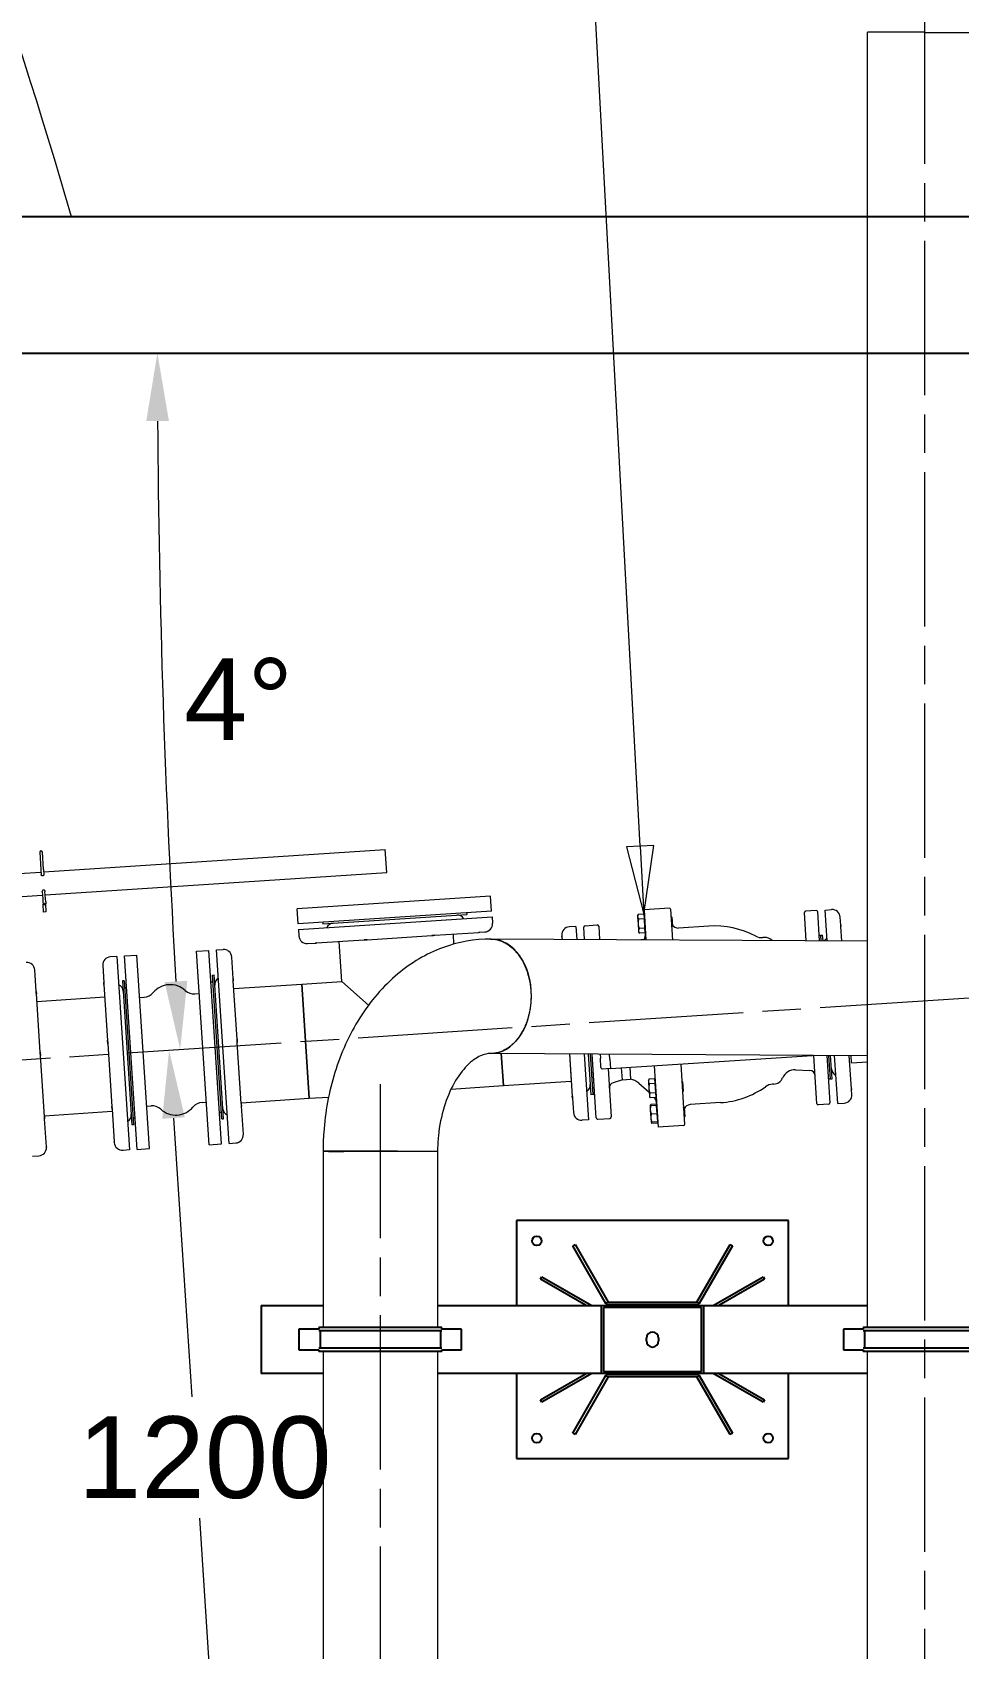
# Model space of a CAD drawing. Header units: millimetres. Extents: x 0 to 100323, y 0 to 59400.
# Drawn here: x 60744 to 64147, y 33047 to 38986 of the extents above; entities that cross this region are included whole.
import ezdxf

# ---------------------------------------------------------------- set-up
doc = ezdxf.new("R2010")
doc.units = ezdxf.units.MM
doc.header["$LTSCALE"] = 100
doc.linetypes.add('CHAIN', pattern=[0.3543, 0.2362, -0.0295, 0.0591, -0.0295])
for name, color, linetype, lineweight in [('Dimension', 7, 'Continuous', 18), ('Symbol', 7, 'Continuous', 18), ('Visible', 7, 'Continuous', 25)]:
    doc.layers.add(name, color=color, linetype=linetype, lineweight=lineweight)
for name, color, linetype, lineweight, true_color in [('P_Biomass (BM)', 150, 'Continuous', 18, 0x007fff), ('P_BioMass CenterLine', 150, 'CHAIN', 18, 0x007fff), ('P_Condensate (CS)', 40, 'Continuous', 18, 0xffbf00)]:
    doc.layers.add(name, color=color, linetype=linetype, lineweight=lineweight, true_color=true_color)
doc.styles.add('Title', font='arial.ttf')
doc.dimstyles.new('Default - Method 2b', dxfattribs={"dimscale": 100, "dimtxt": 3, "dimasz": 2.5, "dimexe": 3, "dimexo": 0.5, "dimgap": 0.7, "dimtad": 0, "dimtoh": 1, "dimdec": 0, "dimrnd": 1e-08, "dimtxsty": 'Title', "dimcen": 0.09, "dimdle": 10, "dimclrd": 256, "dimclre": 256, "dimclrt": 7, "dimadec": 0, "dimazin": 2, "dimtfac": 0.833333, "dimtdec": 1, "dimtmove": 0, "dimatfit": 3, "dimfxl": 1, "dimtolj": 1, "dimlwd": -1, "dimlwe": -1, "dimarcsym": 0})

# ---------------------------------------------------------------- blocks, each defined once
blk = doc.blocks.new('*D36')
at = {"layer": 'Defpoints', "color": 0, "transparency": 16777216}
for p in [(58733.1, 37807.8), (100322.9, 37807.8), (61212.8, 36954.3), (60245.2, 35180.5)]:
    blk.add_point(p, dxfattribs=at)
at = {"layer": 'Dimension', "transparency": 16777216}
blk.add_arc((100322.9, 37807.8), 39119.4, 180.36616, 183.38447, dxfattribs=at)
for points in [[(61162.7, 37557.7), (61246, 37557.9), (61203.5, 37807.8)], [(61313.4, 35500.9), (61230.2, 35495.8), (61287.3, 35248.8)]]:
    blk.add_solid(points, dxfattribs=at)
at = {"layer": 'Dimension', "color": 7, "transparency": 16777216, "insert": (61301.4, 36386.2), "char_height": 300, "attachment_point": 7, "style": 'Title'}
blk.add_mtext('\\A1;4°', dxfattribs=at)
blk = doc.blocks.new('*D37')
at = {"layer": 'Defpoints', "color": 0, "transparency": 16777216}
for p in [(34298.5, 37807.8), (58733.1, 37807.8), (72808.2, 36126.2), (70304.7, 35447.4)]:
    blk.add_point(p, dxfattribs=at)
at = {"layer": 'Dimension', "transparency": 16777216}
blk.add_arc((34298.5, 37807.8), 38546.4, 356.62099, 359.6284, dxfattribs=at)
for points in [[(72802.4, 37557.9), (72885.7, 37557.7), (72844.9, 37807.8)], [(72819.5, 35533.3), (72736.3, 35538.4), (72762.3, 35286.3)]]:
    blk.add_solid(points, dxfattribs=at)
at = {"layer": 'Dimension', "color": 7, "transparency": 16777216, "insert": (72901.2, 36387.9), "char_height": 300, "attachment_point": 7, "style": 'Title'}
blk.add_mtext('\\A1;4°', dxfattribs=at)
blk = doc.blocks.new('*D49')
at = {"layer": 'Defpoints', "color": 0, "transparency": 16777216}
for p in [(61246.5, 35246.2), (61442.7, 32252.6), (61389.2, 32249.1)]:
    blk.add_point(p, dxfattribs=at)
at = {"layer": 'Dimension', "transparency": 16777216}
for p, q in [((61262.9, 34996.7), (61330, 33972.5)), ((61426.4, 32502), (61359.3, 33526.2))]:
    blk.add_line(p, q, dxfattribs=at)
for points in [[(61304.4, 34999.4), (61221.3, 34994), (61246.5, 35246.2)], [(61468, 32504.8), (61384.8, 32499.3), (61442.7, 32252.6)]]:
    blk.add_solid(points, dxfattribs=at)
at = {"layer": 'Dimension', "color": 7, "transparency": 16777216, "insert": (60911.3, 33596.2), "char_height": 300, "attachment_point": 7, "style": 'Title'}
blk.add_mtext('\\A1;1200', dxfattribs=at)
blk = doc.blocks.new('Balloon30')
at = {"layer": 'Symbol'}
for p, q in [((629.766, 359.957), (627.108, 409.403)), ((630.266, 359.984), (629.267, 359.93)), ((629.766, 359.957), (629.901, 357.461)), ((629.901, 357.461), (630.266, 359.984)), ((629.267, 359.93), (629.901, 357.461))]:
    blk.add_line(p, q, dxfattribs=at)
at = {"layer": 'Symbol', "flags": 128}
blk.add_lwpolyline([(629.267, 359.93), (629.901, 357.461), (630.266, 359.984), (629.267, 359.93)], dxfattribs=at)
at = {"layer": 'Symbol'}
blk.add_solid([(629.267, 359.93), (629.901, 357.461), (630.266, 359.984), (629.267, 359.93)], dxfattribs=at)

msp = doc.modelspace()

# ---------------------------------------------------------------- linework, layer by layer
at = {"layer": 'P_Biomass (BM)'}
for p, q in [((64022.4, 38986.3), (63812, 38986.3)), ((63812, 38986.3), (63812, 38985.3)), ((63812, 34227.2), (63812, 38985.3)), ((64022.4, 38985.3), (64232.7, 38985.3)), ((60771.2, 35973.2), (60775.4, 35909.8)), ((60785.3, 35910.4), (60781.2, 35973.8)), ((60786.6, 35901.2), (62040.8, 35983.4)), ((62046.3, 35898.6), (62040.8, 35983.4)), ((60576.4, 35887.4), (60775.3, 35900.5)), ((60775.4, 35909.8), (60776.6, 35890.3)), ((60785.3, 35910.4), (60786.6, 35890.9)), ((60792.1, 35816.4), (62046.3, 35898.6)), ((60582, 35802.6), (60780.9, 35815.7)), ((60780.8, 35827.5), (60782.3, 35803.2)), ((60792.3, 35803.8), (60790.7, 35828.1)), ((60782.3, 35803.2), (60783.2, 35790.3)), ((60783.2, 35790.3), (60783.7, 35782.6)), ((60785.6, 35753.6), (60783.7, 35782.6)), ((60793.2, 35790.9), (60792.3, 35803.8)), ((60793.2, 35790.9), (60793.7, 35783.3)), ((60795.6, 35754.3), (60793.7, 35783.3)), ((62427.8, 35812.1), (61716.8, 35765.5)), ((61720.4, 35710.7), (61716.8, 35765.5)), ((62431.4, 35757.3), (61720.4, 35710.7)), ((62431.4, 35757.3), (62427.8, 35812.1)), ((63084.6, 35767.5), (62991.1, 35761.4)), ((62991.1, 35761.4), (62998.3, 35651.2)), ((63088.6, 35764), (63096, 35650.7)), ((63623.8, 35759), (63583.9, 35756.4)), ((63656.3, 35761.1), (63680, 35762.7)), ((63663.7, 35647.4), (63656.3, 35761.1)), ((60795.6, 35754.3), (60785.6, 35753.6)), ((61721.8, 35689.4), (62432.8, 35736.1)), ((61811.5, 35716.6), (61811.9, 35710.4)), ((61811.9, 35710.4), (62340.7, 35745.1)), ((62340.3, 35751.3), (62340.7, 35745.1)), ((62432.8, 35736.1), (62434.3, 35712.4)), ((62740.7, 35701.1), (62717, 35699.6)), ((62740.7, 35701.1), (62743.9, 35652.7)), ((62772.7, 35652.5), (62769.7, 35698)), ((62774.4, 35703.3), (62819.3, 35706.3)), ((62824.6, 35701.6), (62827.9, 35652.2)), ((62967.4, 35739.9), (62969.8, 35744.7)), ((62967.4, 35739.9), (62967.7, 35735.9)), ((62967.7, 35735.9), (62969.4, 35710)), ((62969.4, 35710), (62971.1, 35684.1)), ((62990.1, 35746.1), (62969.8, 35744.7)), ((62991.2, 35728.8), (62970.9, 35727.5)), ((62990.1, 35746.1), (62991.2, 35728.8)), ((62990.5, 35738.9), (62992.5, 35739.1)), ((62991.2, 35728.8), (62993.5, 35694.2)), ((63093, 35735.1), (63090.3, 35737.4)), ((63093, 35735.1), (63095.2, 35701.3)), ((63095.2, 35701.3), (63093.5, 35699.3)), ((63229.2, 35701.8), (63118.2, 35694.6)), ((63587.3, 35647.8), (63580.4, 35752.4)), ((63627.8, 35755.5), (63634.9, 35647.6)), ((63713.8, 35705.5), (63711.8, 35734.7)), ((63713.8, 35705.5), (63714.1, 35700.3)), ((63717.6, 35647.1), (63714.1, 35700.3)), ((61721.8, 35689.4), (61723.4, 35665.7)), ((61755.3, 35637.8), (61782.8, 35639.6)), ((61787.8, 35639.9), (61782.8, 35639.6)), ((61787.8, 35639.9), (61962.7, 35651.4)), ((61880.5, 35498.5), (61870.9, 35645.4)), ((61973.9, 35652.1), (61962.7, 35651.4)), ((61973.9, 35652.1), (62211.8, 35667.7)), ((62222.7, 35668.4), (62211.8, 35667.7)), ((62222.7, 35668.4), (62384.2, 35679)), ((62293.1, 35636.2), (62290.7, 35672.9)), ((62388.3, 35679.3), (62384.2, 35679)), ((62388.3, 35679.3), (62406.4, 35680.5)), ((62430, 35654.5), (62430, 35654.5)), ((63812, 35646.5), (62430, 35654.5)), ((62689, 35667.7), (62689.3, 35663.2)), ((62689.5, 35660.9), (62689.3, 35663.2)), ((62689.5, 35660.9), (62690, 35653)), ((62971.1, 35684.1), (62971.3, 35680.1)), ((62971.3, 35680.1), (62974.3, 35675.6)), ((62993.5, 35694.2), (62973.2, 35692.9)), ((62994.6, 35676.9), (62974.3, 35675.6)), ((62991.9, 35652.2), (62979.4, 35651.3)), ((62993.5, 35694.2), (62994.6, 35676.9)), ((62994.1, 35684.1), (62996.1, 35684.2)), ((63432.8, 35660.1), (63427.9, 35659.7)), ((63641.2, 35666.2), (63633.4, 35670)), ((63641, 35668.7), (63647.3, 35669.1)), ((63642.4, 35647.5), (63641, 35668.7)), ((63648.7, 35647.5), (63647.3, 35669.1)), ((61054.3, 35590.6), (61030.6, 35589)), ((61054.3, 35590.6), (61100.9, 34879.6)), ((61083, 35592.5), (61127.9, 35595.4)), ((61129.6, 34881.5), (61083, 35592.5)), ((61174.5, 34884.4), (61127.9, 35595.4)), ((61347.5, 35609.8), (61392.4, 35612.7)), ((61394.1, 34898.8), (61347.5, 35609.8)), ((61439, 34901.8), (61392.4, 35612.7)), ((61421, 35614.6), (61444.7, 35616.2)), ((61467.7, 34903.6), (61421, 35614.6)), ((61481.8, 35509), (61476.6, 35588.2)), ((60758.4, 35461.5), (60753.2, 35540.8)), ((61002.7, 35557.1), (61006.8, 35494.2)), ((61405.8, 35522.2), (61412.1, 35522.6)), ((61440.5, 34993.3), (61405.8, 35522.2)), ((61446.7, 34993.7), (61412.1, 35522.6)), ((60758.4, 35461.5), (60758.9, 35453.5)), ((61007.3, 35487), (61006.8, 35494.2)), ((61007.3, 35487), (61020.7, 35281.3)), ((61081.5, 35500.9), (61075.3, 35500.5)), ((61075.3, 35500.5), (61109.9, 34971.6)), ((61081.5, 35500.9), (61116.2, 34972)), ((61083.1, 35476), (61090.6, 35476.5)), ((61400, 35496.7), (61407.4, 35497.2)), ((61481.8, 35509), (61482.4, 35500.9)), ((61496.4, 35286.3), (61482.4, 35500.9)), ((61484.2, 35472.6), (61733.7, 35488.9)), ((61733.7, 35488.9), (61880.5, 35498.5)), ((61733.7, 35488.9), (61761.2, 35069.1)), ((61761.2, 35069.1), (61733.7, 35488.9)), ((61880.5, 35498.5), (61979.3, 35411.9)), ((60773, 35238.9), (60758.9, 35453.5)), ((60760.8, 35425.1), (61010.2, 35441.5)), ((61138.1, 35439.5), (61154.4, 35440.5)), ((61341.5, 35452.8), (61357.7, 35453.9)), ((61021.5, 35269.4), (61020.7, 35281.3)), ((61496.4, 35286.3), (61497.2, 35274.3)), ((60773, 35238.9), (60773.8, 35226.9)), ((60788.5, 35002.3), (60773.8, 35226.9)), ((61021.5, 35269.4), (61036.6, 35039.2)), ((61511.9, 35049.8), (61497.2, 35274.3)), ((63812, 35225.8), (62427.6, 35233.8)), ((62474.7, 35115.8), (62466.9, 35233.5)), ((62467, 35233.5), (62474.7, 35115.8)), ((62717.6, 35232.1), (62727.8, 35076.9)), ((62717.6, 35232.1), (62724.1, 35132.2)), ((62771.5, 35231.8), (62787.3, 34990.2)), ((62786.5, 35231.7), (62796.3, 35082.2)), ((62792.8, 35231.7), (62802.6, 35082.6)), ((62815.7, 34997), (62800.3, 35231.6)), ((62829.9, 35231.5), (62830.8, 35216.9)), ((62865.4, 35213.3), (62864.2, 35231.3)), ((62867.7, 35178.3), (63609.7, 35227)), ((63626.5, 35048.9), (63614.9, 35226.9)), ((63662.5, 35226.6), (63673.9, 35052)), ((63675.7, 35139.8), (63670, 35226.6)), ((63681.9, 35140.2), (63676.3, 35226.6)), ((63702.9, 35050.2), (63691.3, 35226.5)), ((63753.2, 35104.3), (63745.2, 35226.2)), ((63753.8, 35199.7), (63751.7, 35226.1)), ((62833.1, 35182.3), (62830.8, 35216.9)), ((62838.4, 35177.6), (62867.6, 35179.6)), ((62858.9, 35179), (62870.6, 35000.6)), ((62865.4, 35213.3), (62867.7, 35178.3)), ((62911.7, 35137.4), (62908.9, 35181)), ((62939.1, 35183), (62942, 35139.3)), ((63028.6, 35188.9), (63043.4, 34963.1)), ((63125.9, 35195.2), (63140.4, 34973.2)), ((63547.8, 35173.8), (63600.5, 35171.8)), ((63753.8, 35199.7), (63812, 35203.5)), ((62282.4, 35103.2), (62474.7, 35115.8)), ((62474.7, 35115.8), (62724.1, 35132.2)), ((62911.7, 35137.4), (62877.5, 35126.4)), ((62911.7, 35137.4), (62942, 35139.3)), ((62972, 35124.8), (63009.9, 35091.6)), ((63007.1, 35134.8), (63009.5, 35139.6)), ((63007.1, 35134.8), (63007.3, 35130.7)), ((63007.3, 35130.7), (63009, 35104.8)), ((63009, 35104.8), (63010.7, 35078.9)), ((63029.7, 35140.9), (63009.5, 35139.6)), ((63030.9, 35123.6), (63010.6, 35122.3)), ((63029.7, 35140.9), (63030.9, 35123.6)), ((63030.2, 35133.8), (63032.2, 35133.9)), ((63030.9, 35123.6), (63033.1, 35089)), ((63132.7, 35129.9), (63130, 35132.2)), ((63132.7, 35129.9), (63134.9, 35096.1)), ((63468.1, 35121.2), (63463.2, 35120.9)), ((63675.5, 35142.3), (63668.3, 35137.5)), ((63675.7, 35139.8), (63681.9, 35140.2)), ((63753.2, 35104.3), (63753.4, 35100.3)), ((61367.6, 35053.7), (61383.8, 35054.7)), ((61511.7, 35052.7), (61761.2, 35069.1)), ((61511.9, 35049.8), (61512.5, 35040.8)), ((61761.2, 35069.1), (61832.4, 35073.7)), ((62728.2, 35070.1), (62727.8, 35076.9)), ((62728.2, 35070.1), (62731.7, 35016.6)), ((62802.6, 35082.6), (62796.3, 35082.2)), ((62802.4, 35085.1), (62810.2, 35081.3)), ((63010.7, 35078.9), (63011, 35074.9)), ((63011, 35074.9), (63014, 35070.4)), ((63033.1, 35089), (63012.9, 35087.7)), ((63013.2, 35041.1), (63015.6, 35045.9)), ((63034.3, 35071.8), (63014, 35070.4)), ((63035.9, 35047.3), (63015.6, 35045.9)), ((63033.1, 35089), (63034.3, 35071.8)), ((63033.8, 35078.9), (63035.8, 35079)), ((63035.9, 35047.3), (63036.2, 35042.6)), ((63134.9, 35096.1), (63132.6, 35093.4)), ((63271.7, 35053.2), (63160.7, 35045.9)), ((63670.4, 35048), (63630.5, 35045.4)), ((63702.9, 35050.2), (63726.6, 35051.7)), ((63754.5, 35083.6), (63753.4, 35100.3)), ((60788.3, 35005.3), (61037.8, 35021.6)), ((60788.5, 35002.3), (60789.1, 34993.4)), ((60795.8, 34890.5), (60789.1, 34993.4)), ((61037.2, 35029.7), (61036.6, 35039.2)), ((61037.2, 35029.7), (61045.1, 34909.8)), ((61114.5, 34997), (61122, 34997.5)), ((61164.3, 35040.3), (61180.5, 35041.4)), ((61431.4, 35017.8), (61438.8, 35018.3)), ((61440.5, 34993.3), (61446.7, 34993.7)), ((61519.3, 34938), (61512.5, 35040.8)), ((62787.3, 34990.2), (62763.6, 34988.6)), ((62821, 34992.4), (62865.9, 34995.3)), ((63013.2, 35041.1), (63014.2, 35026.2)), ((63014.2, 35026.2), (63016.2, 34996.2)), ((63036.2, 35042.6), (63015.9, 35041.3)), ((63016.2, 34996.2), (63017.1, 34981.3)), ((63038.1, 35012.7), (63017.9, 35011.4)), ((63036.2, 35042.6), (63038.1, 35012.7)), ((63036.3, 35040.1), (63038.3, 35040.3)), ((63038.1, 35012.7), (63040.1, 34982.8)), ((63039.9, 34985.3), (63041.9, 34985.4)), ((63138.8, 35036.3), (63136.8, 35038)), ((63141, 35002.5), (63138.7, 34999.8)), ((63138.8, 35036.3), (63141, 35002.5)), ((61116.2, 34972), (61109.9, 34971.6)), ((61519.3, 34938), (61519.3, 34937.3)), ((61519.3, 34937.1), (61519.3, 34937.3)), ((63017.1, 34981.3), (63020.1, 34976.8)), ((63040.1, 34982.8), (63019.8, 34981.4)), ((63040.4, 34978.1), (63020.1, 34976.8)), ((63040.1, 34982.8), (63040.4, 34978.1)), ((63136.9, 34969.2), (63043.4, 34963.1)), ((60795.8, 34890.5), (60795.9, 34889.9)), ((60795.9, 34889.7), (60795.9, 34889.9)), ((61045.2, 34908.2), (61045.1, 34909.8)), ((61045.2, 34908.2), (61045.3, 34906)), ((61100.9, 34879.6), (61077.2, 34878)), ((61129.6, 34881.5), (61174.5, 34884.4)), ((61394.1, 34898.8), (61439, 34901.8)), ((61467.7, 34903.6), (61491.4, 34905.2)), ((61873.6, 34873.9), (61812, 34873.9)), ((61812, 34871.7), (61812, 34227.2)), ((62232.7, 34873.9), (61873.6, 34873.9)), ((62232.7, 34871.7), (62232.7, 34227.2)), ((60744.2, 34856.2), (60767.9, 34857.8)), ((61812, 34138.4), (61812, 32804.2)), ((62232.7, 34138.4), (62232.7, 32804.2)), ((63812, 32803.2), (63812, 34138.4))]:
    msp.add_line(p, q, dxfattribs=at)
for centre, radius, start, end in [((60776.2, 35973.5), 5, 3.75063, 183.75063), ((63084.9, 35763.8), 3.75, 3.75063, 93.75063), ((63584.2, 35752.7), 3.75, 93.75063, 183.75063), ((63624.1, 35755.3), 3.75, 3.75063, 93.75063), ((63681.9, 35732.8), 30, 3.75063, 93.75063), ((61851.1, 35685.4), 27.5, 93.75063, 156.71494), ((62305.1, 35715.2), 27.5, 30.78633, 93.75063), ((62404.4, 35710.4), 30, 273.75063, 3.75063), ((62719, 35669.6), 30, 93.75063, 183.75063), ((62774.7, 35698.3), 5, 93.75063, 183.75063), ((62819.6, 35701.3), 5, 3.75063, 93.75063), ((63116.6, 35719.5), 25, 209.59257, 273.75063), ((63250.5, 35377.5), 325, 62.32673, 93.75063), ((61753.3, 35667.7), 30, 183.75063, 273.75063), ((62946.7, 35673.6), 50, 333.49919, 3.75063), ((63424.6, 35709.6), 50, 242.32673, 273.75063), ((63435.2, 35622.6), 37.5, 43.73145, 93.75063), ((63567.3, 35646.9), 20, 2.75896, 3.75063), ((63677.1, 35633.5), 27.5, 120.78633, 149.46302), ((61032.6, 35559.1), 30, 93.75063, 183.75063), ((61446.7, 35586.2), 30, 3.75063, 93.75063), ((60723.3, 35538.8), 30, 3.75063, 93.75063), ((61050.3, 35461.3), 27.5, 3.75063, 66.71494), ((61250.7, 35404.9), 81.9, 47.53798, 139.96329), ((61338.3, 35500.7), 48, 227.53798, 273.75063), ((61441.9, 35487), 27.5, 120.78633, 183.75063), ((61151.2, 35488.4), 48, 273.75063, 319.96329), ((62838.1, 35182.6), 5, 183.75063, 273.75063), ((63545.9, 35123.8), 50, 87.88206, 156.54774), ((63599.7, 35151.8), 20, 3.75063, 87.88206), ((63706.9, 35179.5), 27.5, 183.75063, 246.71494), ((62766.4, 35117.8), 27.5, 300.78633, 3.75063), ((62883.6, 35107.3), 20, 107.78688, 183.75063), ((62930.8, 35077.8), 62.5, 48.75063, 79.71439), ((63250.5, 35377.5), 325, 273.75063, 305.17454), ((63466.5, 35071), 50, 93.75063, 125.17454), ((63465.7, 35158.6), 37.5, 273.75063, 336.54774), ((61370.8, 35005.8), 48, 93.75063, 139.96329), ((62988, 35044.3), 50, 3.75063, 32.86869), ((63162.4, 35021), 25, 93.75063, 157.9087), ((63630.3, 35049.2), 3.75, 183.75063, 273.75063), ((63670.2, 35051.8), 3.75, 273.75063, 3.75063), ((63724.6, 35081.7), 30, 273.75063, 3.75063), ((61080, 35007.3), 27.5, 300.78633, 3.75063), ((61183.7, 34993.5), 48, 47.53798, 93.75063), ((61271.3, 35089.3), 81.9, 227.53798, 319.96329), ((61471.7, 35032.9), 27.5, 183.75063, 246.71494), ((62761.7, 35018.5), 30, 183.75063, 273.75063), ((62820.7, 34997.3), 5, 183.75063, 273.75063), ((62865.6, 35000.3), 5, 273.75063, 3.75063), ((61489.4, 34935.1), 30, 273.75063, 3.75063), ((63136.7, 34973), 3.75, 273.75063, 3.75063), ((60765.9, 34887.7), 30, 273.75063, 3.75063), ((61075.3, 34908), 30, 183.75063, 273.75063)]:
    msp.add_arc(centre, radius, start, end, dxfattribs=at)
msp.add_ellipse((60788.7, 35782.9), major_axis=(-4.99, -0.33), ratio=0.578382, dxfattribs=at)
for centre, major_axis, ratio, start_param, end_param in [((62428.8, 35444.1), (-1.2, -210.4), 0.707107, 0.000013, 3.141593), ((62022.4, 34874), (-210.4, 0.6), 0.002885, 3.86356, 7.132006), ((62022.4, 34874), (-203.9, 0.6), 0.002885, 3.861535, 7.134031)]:
    msp.add_ellipse(centre, major_axis=major_axis, ratio=ratio, start_param=start_param, end_param=end_param, dxfattribs=at)
for points, knots in [([(60776, 35900.5), (60775.9, 35900.5), (60775.8, 35900.5), (60775.5, 35900.5), (60775.3, 35900.5), (60775.3, 35900.5)], [0.9158631, 0.9158631, 0.9158631, 0.9158631, 0.933477, 0.933477, 1.0183381, 1.0183381, 1.0183381, 1.0183381]), ([(60786.6, 35890.9), (60786.6, 35890.5), (60786.6, 35890), (60786.1, 35889.1), (60785.7, 35888.7), (60784.9, 35888), (60784.3, 35887.7), (60783.1, 35887.2), (60782.5, 35887.1), (60781.2, 35887), (60780.6, 35887.1), (60779.3, 35887.4), (60778.7, 35887.6), (60777.8, 35888.2), (60777.4, 35888.6), (60776.8, 35889.4), (60776.7, 35889.9), (60776.6, 35890.3)], [0.3084053, 0.3084053, 0.3084053, 0.3084053, 0.385349, 0.385349, 0.4622927, 0.4622927, 0.537503, 0.537503, 0.6127133, 0.6127133, 0.6882253, 0.6882253, 0.7637372, 0.7637372, 0.8403793, 0.8403793, 0.9170213, 0.9170213, 0.9170213, 0.9170213]), ([(60786.6, 35901.2), (60786.6, 35901.2), (60786.4, 35901.2), (60786.1, 35901.1), (60786, 35901.1), (60785.9, 35901.1)], [1.6972301, 1.6972301, 1.6972301, 1.6972301, 1.7820912, 1.7820912, 1.799705, 1.799705, 1.799705, 1.799705]), ([(60780.8, 35827.5), (60780.7, 35828.1), (60780.7, 35828.8), (60781, 35831), (60781.5, 35832.5), (60782.6, 35834.2), (60783.1, 35834.8), (60783.8, 35835.3), (60784.1, 35835.5), (60784.7, 35835.7), (60784.9, 35835.8), (60785.2, 35835.8), (60785.5, 35835.8), (60785.8, 35835.8), (60786.4, 35835.6), (60786.8, 35835.5), (60787.5, 35835), (60788, 35834.6), (60788.9, 35833.5), (60789.5, 35832.6), (60790.4, 35830.5), (60790.7, 35829.3), (60790.7, 35828.1)], [1.1769099, 1.1769099, 1.1769099, 1.1769099, 1.2482779, 1.2482779, 1.3957834, 1.3957834, 1.4790183, 1.4790183, 1.5171808, 1.5171808, 1.5519768, 1.5519768, 1.5519768, 1.5873586, 1.5873586, 1.6309042, 1.6309042, 1.7018758, 1.7018758, 1.8260197, 1.8260197, 1.9646619, 1.9646619, 1.9646619, 1.9646619]), ([(60780.9, 35815.7), (60780.9, 35815.7), (60781, 35815.7), (60781.4, 35815.8), (60781.4, 35815.8), (60781.5, 35815.8)], [1.6972301, 1.6972301, 1.6972301, 1.6972301, 1.7820912, 1.7820912, 1.799705, 1.799705, 1.799705, 1.799705]), ([(60791.5, 35816.4), (60791.6, 35816.4), (60791.6, 35816.4), (60792, 35816.4), (60792.1, 35816.4), (60792.1, 35816.4)], [0.9158631, 0.9158631, 0.9158631, 0.9158631, 0.933477, 0.933477, 1.0183381, 1.0183381, 1.0183381, 1.0183381]), ([(63093.5, 35699.3), (63093.5, 35699.3), (63093.5, 35699.3), (63093.3, 35699.2), (63093.2, 35699.4), (63092.9, 35700.3), (63092.7, 35701), (63092.7, 35701.9)], [2.2317186, 2.2317186, 2.2317186, 2.2317186, 2.2549429, 2.2549429, 2.4488197, 2.4488197, 2.6508871, 2.6508871, 2.6508871, 2.6508871]), ([(63714.1, 35700.3), (63714.1, 35700.8), (63714, 35701.3), (63713.9, 35703), (63713.9, 35704), (63713.8, 35705), (63713.8, 35705.3), (63713.8, 35705.5)], [-2.1952792, -2.1952792, -2.1952792, -2.1952792, -2.0993492, -2.0993492, -1.8229843, -1.8229843, -1.7097702, -1.7097702, -1.7097702, -1.7097702]), ([(61782.8, 35639.6), (61782.9, 35639.6), (61783.1, 35639.6), (61784, 35639.7), (61785, 35639.7), (61786.7, 35639.8), (61787.2, 35639.9), (61787.8, 35639.9)], [-2.1952792, -2.1952792, -2.1952792, -2.1952792, -2.0993492, -2.0993492, -1.8229843, -1.8229843, -1.7097702, -1.7097702, -1.7097702, -1.7097702]), ([(62430, 35654.5), (62368.9, 35654.9), (62307.8, 35643.7), (62190.9, 35600.2), (62135.7, 35567.1), (62032.1, 35480.7), (61985.3, 35425.6), (61908, 35302.9), (61877.6, 35235.2), (61833.5, 35093), (61819.8, 35018.5), (61812.9, 34920.4), (61812.1, 34897.5), (61812, 34874.6)], [3.141593, 3.141593, 3.141593, 3.141593, 3.402765, 3.402765, 3.678185, 3.678185, 3.988743, 3.988743, 4.302903, 4.302903, 4.617062, 4.617062, 4.712389, 4.712389, 4.712389, 4.712389]), ([(61962.7, 35651.4), (61963.4, 35651.4), (61964, 35651.5), (61966.8, 35651.6), (61968.9, 35651.8), (61972.1, 35652), (61973, 35652.1), (61973.9, 35652.1)], [-2.1952792, -2.1952792, -2.1952792, -2.1952792, -2.0993492, -2.0993492, -1.8229843, -1.8229843, -1.7097702, -1.7097702, -1.7097702, -1.7097702]), ([(62211.8, 35667.7), (62212.6, 35667.8), (62213.4, 35667.8), (62216.3, 35668), (62218.4, 35668.1), (62221.2, 35668.3), (62221.9, 35668.4), (62222.7, 35668.4)], [-2.1952792, -2.1952792, -2.1952792, -2.1952792, -2.0993492, -2.0993492, -1.8229843, -1.8229843, -1.7097702, -1.7097702, -1.7097702, -1.7097702]), ([(62384.2, 35679), (62384.6, 35679), (62385, 35679.1), (62386.5, 35679.2), (62387.3, 35679.2), (62388, 35679.3), (62388.2, 35679.3), (62388.3, 35679.3)], [-2.1952792, -2.1952792, -2.1952792, -2.1952792, -2.0993492, -2.0993492, -1.8229843, -1.8229843, -1.7097702, -1.7097702, -1.7097702, -1.7097702]), ([(62427.4, 35654.5), (62432, 35654.5), (62436.8, 35654.2), (62446.5, 35652.9), (62451.5, 35651.9), (62461.3, 35649.1), (62466.2, 35647.4), (62475.5, 35643.3), (62480.1, 35641), (62488.5, 35636), (62492.9, 35633.1), (62501.6, 35626.6), (62505.9, 35623), (62514.2, 35615.1), (62518.2, 35610.9), (62525.8, 35602.1), (62529.3, 35597.5), (62535.8, 35588.3), (62539, 35583.3), (62545.3, 35572.6), (62548.3, 35566.9), (62553.8, 35555.1), (62556.4, 35549.1), (62561, 35536.8), (62563.1, 35530.7), (62566.6, 35518.7), (62568.2, 35512.3), (62571.1, 35499), (62572.3, 35492.1), (62574.2, 35478.3), (62575, 35471.2), (62575.9, 35457.4), (62576.1, 35450.6), (62576.1, 35437.7), (62575.9, 35430.9), (62575, 35417.1), (62574.2, 35410), (62572.3, 35396.2), (62571.1, 35389.3), (62568.2, 35376), (62566.6, 35369.6), (62563.1, 35357.6), (62561, 35351.5), (62556.4, 35339.2), (62553.8, 35333.2), (62548.3, 35321.4), (62545.3, 35315.7), (62539, 35305), (62535.8, 35300), (62529.3, 35290.8), (62525.8, 35286.2), (62518.2, 35277.4), (62514.2, 35273.2), (62505.9, 35265.3), (62501.6, 35261.7), (62492.9, 35255.2), (62488.5, 35252.3), (62480.1, 35247.3), (62475.5, 35245), (62466.2, 35240.9), (62461.3, 35239.2), (62451.5, 35236.4), (62446.5, 35235.4), (62436.8, 35234.1), (62432, 35233.8), (62427.3, 35233.8), (62427.3, 35233.8), (62427.3, 35233.8)], [0, 0, 0, 0, 0.778894, 0.778894, 1.557787, 1.557787, 2.336681, 2.336681, 3.115575, 3.115575, 3.894469, 3.894469, 4.673363, 4.673363, 5.452256, 5.452256, 6.23115, 6.23115, 7.010044, 7.010044, 7.788938, 7.788938, 8.567831, 8.567831, 9.346725, 9.346725, 10.125619, 10.125619, 10.904513, 10.904513, 11.683407, 11.683407, 12.462301, 12.462301, 13.241195, 13.241195, 14.020089, 14.020089, 14.798982, 14.798982, 15.577876, 15.577876, 16.35677, 16.35677, 17.135664, 17.135664, 17.914558, 17.914558, 18.693452, 18.693452, 19.472346, 19.472346, 20.25124, 20.25124, 21.030133, 21.030133, 21.809027, 21.809027, 22.587921, 22.587921, 23.366815, 23.366815, 24.145708, 24.145708, 24.924602, 24.924602, 24.931113, 24.931113, 24.931113, 24.931113]), ([(62689.3, 35663.2), (62689.3, 35663.2), (62689.3, 35663.2), (62689.4, 35663), (62689.4, 35662.6), (62689.4, 35661.7), (62689.5, 35661.3), (62689.5, 35660.9)], [-2.1952792, -2.1952792, -2.1952792, -2.1952792, -2.0993492, -2.0993492, -1.8229843, -1.8229843, -1.7097702, -1.7097702, -1.7097702, -1.7097702]), ([(60758.9, 35453.5), (60758.9, 35454.2), (60758.8, 35454.8), (60758.7, 35457.2), (60758.6, 35458.7), (60758.5, 35460.6), (60758.4, 35461.1), (60758.4, 35461.5)], [-2.1952792, -2.1952792, -2.1952792, -2.1952792, -2.0993492, -2.0993492, -1.8229843, -1.8229843, -1.7097702, -1.7097702, -1.7097702, -1.7097702]), ([(61006.8, 35494.2), (61006.8, 35493.9), (61006.8, 35493.5), (61006.9, 35492), (61007, 35490.6), (61007.2, 35488.4), (61007.2, 35487.7), (61007.3, 35487)], [-2.1952792, -2.1952792, -2.1952792, -2.1952792, -2.0993492, -2.0993492, -1.8229843, -1.8229843, -1.7097702, -1.7097702, -1.7097702, -1.7097702]), ([(61482.4, 35500.9), (61482.3, 35501.6), (61482.3, 35502.2), (61482.1, 35504.6), (61482, 35506.1), (61481.9, 35508), (61481.9, 35508.5), (61481.8, 35509)], [-2.1952792, -2.1952792, -2.1952792, -2.1952792, -2.0993492, -2.0993492, -1.8229843, -1.8229843, -1.7097702, -1.7097702, -1.7097702, -1.7097702]), ([(61020.7, 35281.3), (61020.8, 35280.9), (61020.8, 35280.6), (61021, 35277), (61021.3, 35273.5), (61021.5, 35269.8), (61021.5, 35269.6), (61021.5, 35269.4)], [-3.2252988, -3.2252988, -3.2252988, -3.2252988, -3.177097, -3.177097, -2.688345, -2.688345, -2.659356, -2.659356, -2.659356, -2.659356]), ([(61497.2, 35274.3), (61497.2, 35275.1), (61497.1, 35275.9), (61496.9, 35279), (61496.8, 35281.3), (61496.6, 35284.5), (61496.5, 35285.4), (61496.4, 35286.3)], [-2.1952792, -2.1952792, -2.1952792, -2.1952792, -2.0993492, -2.0993492, -1.8229843, -1.8229843, -1.7097702, -1.7097702, -1.7097702, -1.7097702]), ([(60773.8, 35226.9), (60773.7, 35227.7), (60773.7, 35228.5), (60773.5, 35231.5), (60773.3, 35233.9), (60773.1, 35237), (60773.1, 35238), (60773, 35238.9)], [-2.1952792, -2.1952792, -2.1952792, -2.1952792, -2.0993492, -2.0993492, -1.8229843, -1.8229843, -1.7097702, -1.7097702, -1.7097702, -1.7097702]), ([(62427.3, 35233.8), (62416.1, 35233.8), (62404.7, 35231.7), (62376.1, 35218.7), (62358.8, 35207.3), (62324.8, 35172.6), (62308.4, 35151), (62279.4, 35099.4), (62266.7, 35069.8), (62246.7, 35004.5), (62239.5, 34968.6), (62233.8, 34912.5), (62232.8, 34892.9), (62232.7, 34873.4)], [3.14488, 3.14488, 3.14488, 3.14488, 3.455752, 3.455752, 3.769911, 3.769911, 4.045478, 4.045478, 4.308514, 4.308514, 4.574011, 4.574011, 4.712389, 4.712389, 4.712389, 4.712389]), ([(62427.6, 35233.8), (62427.6, 35233.8), (62427.6, 35233.8), (62427.5, 35233.8), (62427.5, 35233.8), (62427.4, 35233.8), (62427.4, 35233.8), (62427.4, 35233.8), (62427.4, 35233.8), (62427.3, 35233.8), (62427.3, 35233.8), (62427.3, 35233.8)], [6.279105593, 6.279105593, 6.279105593, 6.279105593, 6.279769353, 6.279769353, 6.280433114, 6.280433114, 6.281096874, 6.281096874, 6.281760635, 6.281760635, 6.282424396, 6.282424396, 6.282424396, 6.282424396]), ([(63753.4, 35100.3), (63753.4, 35100.4), (63753.4, 35100.5), (63753.4, 35101.2), (63753.3, 35101.9), (63753.2, 35103.3), (63753.2, 35103.8), (63753.2, 35104.3)], [-2.1952792, -2.1952792, -2.1952792, -2.1952792, -2.0993492, -2.0993492, -1.8229843, -1.8229843, -1.7097702, -1.7097702, -1.7097702, -1.7097702]), ([(61512.5, 35040.8), (61512.5, 35041.3), (61512.5, 35041.8), (61512.3, 35043.8), (61512.2, 35045.5), (61512, 35048.2), (61512, 35048.9), (61511.9, 35049.8)], [-2.1952792, -2.1952792, -2.1952792, -2.1952792, -2.0993492, -2.0993492, -1.8229843, -1.8229843, -1.7097702, -1.7097702, -1.7097702, -1.7097702]), ([(62727.8, 35076.9), (62727.8, 35076.3), (62727.8, 35075.8), (62728, 35073.7), (62728.1, 35072.4), (62728.2, 35070.9), (62728.2, 35070.5), (62728.2, 35070.1)], [-2.1952792, -2.1952792, -2.1952792, -2.1952792, -2.0993492, -2.0993492, -1.8229843, -1.8229843, -1.7097702, -1.7097702, -1.7097702, -1.7097702]), ([(60789.1, 34993.4), (60789.1, 34993.9), (60789, 34994.4), (60788.9, 34996.4), (60788.8, 34998.1), (60788.6, 35000.7), (60788.5, 35001.5), (60788.5, 35002.3)], [-2.1952792, -2.1952792, -2.1952792, -2.1952792, -2.0993492, -2.0993492, -1.8229843, -1.8229843, -1.7097702, -1.7097702, -1.7097702, -1.7097702]), ([(61036.6, 35039.2), (61036.7, 35038.5), (61036.7, 35037.8), (61036.9, 35035.1), (61037, 35033.2), (61037.2, 35030.9), (61037.2, 35030.3), (61037.2, 35029.7)], [-2.1952792, -2.1952792, -2.1952792, -2.1952792, -2.0993492, -2.0993492, -1.8229843, -1.8229843, -1.7097702, -1.7097702, -1.7097702, -1.7097702]), ([(63136.4, 35035.3), (63136.3, 35036.3), (63136.4, 35037), (63136.6, 35037.9), (63136.7, 35038.1), (63136.8, 35038)], [1.4481676, 1.4481676, 1.4481676, 1.4481676, 1.6622591, 1.6622591, 1.8868195, 1.8868195, 1.8868195, 1.8868195]), ([(61519.3, 34937.3), (61519.3, 34937.2), (61519.3, 34937.1), (61519.3, 34936.8), (61519.3, 34936.9), (61519.3, 34937.5), (61519.3, 34937.7), (61519.3, 34938)], [-2.1952792, -2.1952792, -2.1952792, -2.1952792, -2.0993492, -2.0993492, -1.8229843, -1.8229843, -1.7097702, -1.7097702, -1.7097702, -1.7097702]), ([(60795.9, 34889.9), (60795.9, 34889.7), (60795.9, 34889.6), (60795.9, 34889.4), (60795.9, 34889.5), (60795.9, 34890.1), (60795.8, 34890.3), (60795.8, 34890.5)], [-2.1952792, -2.1952792, -2.1952792, -2.1952792, -2.0993492, -2.0993492, -1.8229843, -1.8229843, -1.7097702, -1.7097702, -1.7097702, -1.7097702]), ([(61045.1, 34909.8), (61045.1, 34909.6), (61045.1, 34909.3), (61045.2, 34908.5), (61045.2, 34908.2), (61045.2, 34908.1), (61045.2, 34908.1), (61045.2, 34908.2)], [-2.1952792, -2.1952792, -2.1952792, -2.1952792, -2.0993492, -2.0993492, -1.8229843, -1.8229843, -1.7097702, -1.7097702, -1.7097702, -1.7097702]), ([(61812, 34873.9), (61812, 34873.8), (61812, 34873.6), (61812, 34873.3), (61812, 34873.2), (61812, 34872.9), (61812, 34872.7), (61812, 34872.4), (61812, 34872.3), (61812, 34872), (61812, 34871.8), (61812, 34871.7)], [1.567633441, 1.567633441, 1.567633441, 1.567633441, 1.568266018, 1.568266018, 1.568898595, 1.568898595, 1.569531172, 1.569531172, 1.57016375, 1.57016375, 1.570796327, 1.570796327, 1.570796327, 1.570796327]), ([(62232.7, 34873.9), (62232.7, 34873.8), (62232.7, 34873.6), (62232.7, 34873.3), (62232.7, 34873.2), (62232.7, 34872.9), (62232.7, 34872.7), (62232.7, 34872.4), (62232.7, 34872.3), (62232.7, 34872), (62232.7, 34871.8), (62232.7, 34871.7)], [1.565412728, 1.565412728, 1.565412728, 1.565412728, 1.566489448, 1.566489448, 1.567566167, 1.567566167, 1.568642887, 1.568642887, 1.569719607, 1.569719607, 1.570796327, 1.570796327, 1.570796327, 1.570796327])]:
    msp.add_open_spline(points, degree=3, knots=knots, dxfattribs=at)
for points, weights in [([(62969.8, 35744.7), (62967.4, 35739.9), (62967.7, 35735.9)], [1, 1.0379548493, 1]), ([(62967.7, 35735.9), (62967.9, 35731.9), (62970.9, 35727.5)], [1, 1.0379548493, 1]), ([(62970.9, 35727.5), (62968.9, 35718), (62969.4, 35710)], [1, 1.0379548493, 1]), ([(62969.4, 35710), (62969.9, 35702), (62973.2, 35692.9)], [1, 1.0379548493, 1]), ([(62973.2, 35692.9), (62970.8, 35688.1), (62971.1, 35684.1)], [1, 1.0379548493, 1]), ([(62971.1, 35684.1), (62971.3, 35680.1), (62974.3, 35675.6)], [1, 1.0379548493, 1]), ([(63009.5, 35139.6), (63007.1, 35134.8), (63007.3, 35130.7)], [1, 1.0379548493, 1]), ([(63007.3, 35130.7), (63007.6, 35126.7), (63010.6, 35122.3)], [1, 1.0379548493, 1]), ([(63010.6, 35122.3), (63008.5, 35112.8), (63009, 35104.8)], [1, 1.0379548493, 1]), ([(63009, 35104.8), (63009.6, 35096.8), (63012.9, 35087.7)], [1, 1.0379548493, 1]), ([(63012.9, 35087.7), (63010.5, 35082.9), (63010.7, 35078.9)], [1, 1.0379548493, 1]), ([(63010.7, 35078.9), (63011, 35074.9), (63014, 35070.4)], [1, 1.0379548493, 1]), ([(63015.6, 35045.9), (63014.3, 35043.4), (63013.8, 35041.2)], [1, 1.01965956375, 1.01895290532]), ([(63013.2, 35041.1), (63013.2, 35041.1), (63015.9, 35041.3)], [1, 1.0379548493, 1]), ([(63015.9, 35041.3), (63013.7, 35033.1), (63014.2, 35026.2)], [1, 1.0379548493, 1]), ([(63014.2, 35026.2), (63014.7, 35019.2), (63017.9, 35011.4)], [1, 1.0379548493, 1]), ([(63017.9, 35011.4), (63015.7, 35003.2), (63016.2, 34996.2)], [1, 1.0379548493, 1]), ([(63016.2, 34996.2), (63016.6, 34989.3), (63019.8, 34981.4)], [1, 1.0379548493, 1]), ([(63019.8, 34981.4), (63017.1, 34981.3), (63017.1, 34981.3)], [1, 1.0379548493, 1]), ([(63017.8, 34981.3), (63018.6, 34979.2), (63020.1, 34976.8)], [1.01895290532, 1.01965956375, 1])]:
    msp.add_rational_spline(points, weights, degree=2, dxfattribs=at)
msp.add_open_spline([(63130, 35132.2), (63130, 35132.2), (63130, 35132.2), (63130, 35132.2)], degree=3, dxfattribs=at)
at = {"layer": 'P_BioMass CenterLine', "ltscale": 23.990969}
for p, q in [((64022.4, 32553.2), (64022.4, 39235.3)), ((60245.2, 35180.5), (64479.7, 35458.1)), ((62022.4, 35121.7), (62022.4, 32554.2))]:
    msp.add_line(p, q, dxfattribs=at)
at = {"layer": 'P_Condensate (CS)'}
msp.add_arc((39362.4, 32057.8), 22415, 16.19046, 28.31051, dxfattribs=at)
at = {"layer": 'Visible'}
for p, q in [((75512.4, 38307.8), (59109.4, 38307.8)), ((63812, 38307.8), (59463.1, 38307.8)), ((63812, 38307.8), (59463.1, 38307.8)), ((59260.7, 37807.8), (75369.5, 37807.8)), ((59611.8, 37807.8), (63812, 37807.8)), ((62522.4, 34620.3), (62522.4, 34307.8)), ((63522.4, 34620.3), (62522.4, 34620.3)), ((63522.4, 34307.8), (63522.4, 34620.3)), ((62729.1, 34526.8), (62737.7, 34531.8)), ((62851.2, 34315.3), (62729.1, 34526.8)), ((62737.7, 34531.8), (62859.9, 34320.3)), ((63184.9, 34320.3), (63307, 34531.8)), ((63315.6, 34526.8), (63193.5, 34315.3)), ((63307, 34531.8), (63315.6, 34526.8)), ((62610.9, 34404.9), (62615.9, 34413.6)), ((62779.1, 34307.8), (62610.9, 34404.9)), ((62615.9, 34413.6), (62799.1, 34307.8)), ((63245.7, 34307.8), (63428.9, 34413.6)), ((63433.9, 34404.9), (63265.7, 34307.8)), ((63428.9, 34413.6), (63433.9, 34404.9)), ((61584.9, 34307.8), (61584.9, 34057.8)), ((61584.9, 34307.8), (61812, 34307.8)), ((62232.7, 34307.8), (62834.9, 34307.8)), ((62834.9, 34307.8), (63209.9, 34307.8)), ((62834.9, 34057.8), (62834.9, 34307.8)), ((62842.4, 34300.3), (62842.4, 34065.3)), ((63202.4, 34300.3), (62842.4, 34300.3)), ((62859.9, 34320.3), (62851.2, 34315.3)), ((62854.1, 34310.3), (62851.2, 34315.3)), ((63190.6, 34310.3), (62854.1, 34310.3)), ((62859.9, 34320.3), (63184.9, 34320.3)), ((63193.5, 34315.3), (63184.9, 34320.3)), ((63193.5, 34315.3), (63190.6, 34310.3)), ((63202.4, 34065.3), (63202.4, 34300.3)), ((63209.9, 34307.8), (63209.9, 34057.8)), ((63209.9, 34307.8), (63812, 34307.8)), ((61796.5, 34220.9), (61723.6, 34220.9)), ((61723.6, 34220.9), (61723.6, 34144.7)), ((62248.3, 34227.2), (61796.4, 34227.2)), ((61796.4, 34227.2), (61796.4, 34220.9)), ((62248.2, 34214.7), (61796.5, 34214.7)), ((61801.5, 34214.7), (61801.5, 34150.9)), ((62243.2, 34214.7), (62243.2, 34150.9)), ((62321.1, 34220.9), (62248.2, 34220.9)), ((62248.3, 34220.9), (62248.3, 34227.2)), ((62321.1, 34144.7), (62321.1, 34220.9)), ((63796.5, 34220.9), (63723.6, 34220.9)), ((63723.6, 34220.9), (63723.6, 34144.7)), ((64248.3, 34227.2), (63796.4, 34227.2)), ((63796.4, 34227.2), (63796.4, 34220.9)), ((64248.2, 34214.7), (63796.5, 34214.7)), ((63801.5, 34214.7), (63801.5, 34150.9)), ((62999.9, 34177.8), (62999.9, 34187.8)), ((63044.9, 34187.8), (63044.9, 34177.8)), ((61723.6, 34144.7), (61796.5, 34144.7)), ((61796.4, 34144.7), (61796.4, 34138.4)), ((62248.3, 34138.4), (61796.4, 34138.4)), ((62248.2, 34150.9), (61796.5, 34150.9)), ((62248.2, 34144.7), (62321.1, 34144.7)), ((62248.3, 34138.4), (62248.3, 34144.7)), ((63723.6, 34144.7), (63796.5, 34144.7)), ((63796.4, 34144.7), (63796.4, 34138.4)), ((64248.3, 34138.4), (63796.4, 34138.4)), ((64248.2, 34150.9), (63796.5, 34150.9)), ((61812, 34057.8), (61584.9, 34057.8)), ((62834.9, 34057.8), (62232.7, 34057.8)), ((62522.4, 34057.8), (62522.4, 33745.3)), ((62610.9, 33960.7), (62779.1, 34057.8)), ((62799.1, 34057.8), (62615.9, 33952)), ((62729.1, 33838.8), (62851.2, 34050.3)), ((62859.9, 34045.3), (62737.7, 33833.8)), ((63209.9, 34057.8), (62834.9, 34057.8)), ((62842.4, 34065.3), (63202.4, 34065.3)), ((62851.2, 34050.3), (62854.1, 34055.3)), ((62851.2, 34050.3), (62859.9, 34045.3)), ((62854.1, 34055.3), (63190.6, 34055.3)), ((63184.9, 34045.3), (62859.9, 34045.3)), ((63184.9, 34045.3), (63193.5, 34050.3)), ((63307, 33833.8), (63184.9, 34045.3)), ((63190.6, 34055.3), (63193.5, 34050.3)), ((63193.5, 34050.3), (63315.6, 33838.8)), ((63812, 34057.8), (63209.9, 34057.8)), ((63428.9, 33952), (63245.7, 34057.8)), ((63265.7, 34057.8), (63433.9, 33960.7)), ((63522.4, 33745.3), (63522.4, 34057.8)), ((62615.9, 33952), (62610.9, 33960.7)), ((63433.9, 33960.7), (63428.9, 33952)), ((62737.7, 33833.8), (62729.1, 33838.8)), ((63315.6, 33838.8), (63307, 33833.8)), ((62522.4, 33745.3), (63522.4, 33745.3))]:
    msp.add_line(p, q, dxfattribs=at)
for centre in [(62597.4, 34545.3), (63447.4, 34545.3), (62597.4, 33820.3), (63447.4, 33820.3)]:
    msp.add_circle(centre, 17.5, dxfattribs=at)
for centre, start, end in [((63022.4, 34187.8), 0, 180), ((63022.4, 34177.8), 180, 0)]:
    msp.add_arc(centre, 22.5, start, end, dxfattribs=at)

# ---------------------------------------------------------------- block references
at = {"layer": 'Symbol', "xscale": 100, "yscale": 100, "zscale": 100}
msp.add_blockref('Balloon30', (0, 0), dxfattribs=at)

# ---------------------------------------------------------------- dimensions: what is measured, and where the dimension line sits
at = {"layer": 'Dimension'}
for base, center, p1, p2, picture, middle in [((72808.2, 36126.2), (34298.5, 37807.8), (70304.7, 35447.4), (58733.1, 37807.8), '*D37', (72824.2, 36546.4)), ((61212.8, 36954.3), (100322.9, 37807.8), (58733.1, 37807.8), (60245.2, 35180.5), '*D36', (61224.5, 36527.6))]:
    dim = msp.add_angular_dim_3p(base=base, center=center, p1=p1, p2=p2, dimstyle='Default - Method 2b', override={"dimgap": 0.7, "dimtad": 2, "dimtih": 1, "dimse1": 1, "dimse2": 1, "dimadec": 0, "dimtol": 0, "dimlim": 0, "dimtp": 0, "dimtm": 0, "dimtdec": 0}, dxfattribs=at)
    dim.commit()
    dim.dimension.update_dxf_attribs({"geometry": picture, "text_midpoint": middle, "dimtype": 165})
dim = msp.add_linear_dim(base=(61442.7, 32252.6), p1=(61246.5, 35246.2), p2=(61389.2, 32249.1), angle=273.75063, dimstyle='Default - Method 2b', override={"dimgap": 0.7, "dimtih": 1, "dimdec": 0, "dimlfac": 0.4, "dimse1": 1, "dimse2": 1, "dimtol": 0, "dimlim": 0, "dimtp": 0, "dimtm": 0, "dimtdec": 1, "dimtofl": 0, "dimatfit": 1}, dxfattribs=at)
dim.commit()
dim.dimension.update_dxf_attribs({"geometry": '*D49', "text_midpoint": (61344.6, 33749.4), "dimtype": 160})

doc.saveas('drawing.dxf')
